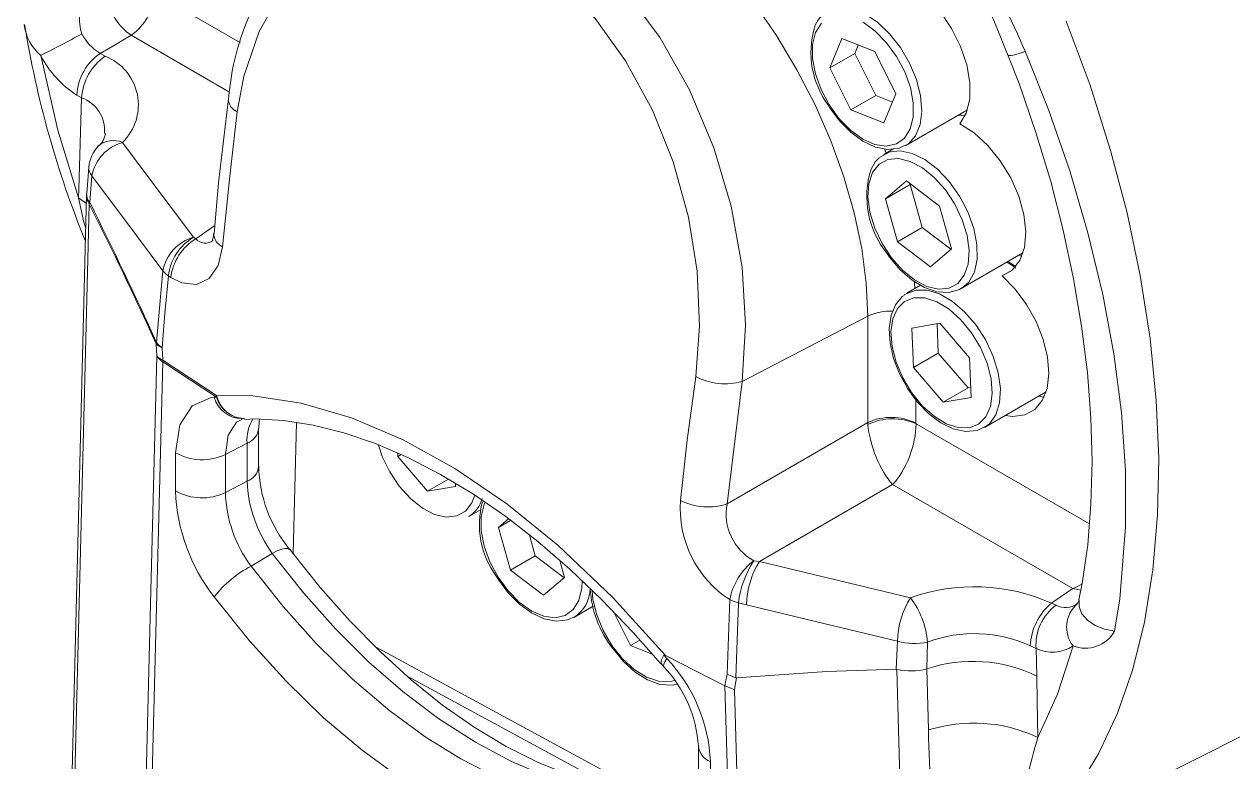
# Model space of a CAD drawing. Header units: millimetres. Extents: x 20 to 768, y 29 to 540.
# Drawn here: x 418.26 to 438.96, y 190.54 to 203.17 of the extents above; entities that cross this region are included whole.
import ezdxf

# ---------------------------------------------------------------- set-up
doc = ezdxf.new("R2010")
doc.units = ezdxf.units.MM

msp = doc.modelspace()

# ---------------------------------------------------------------- linework, layer by layer
at = {"color": 8, "linetype": 'Continuous', "lineweight": 15}
for p, q in [((420.488705, 203.705064), (421.9601, 202.855646)), ((421.775606, 202.008678), (420.086645, 202.983694)), ((432.993505, 201.040409), (433.019848, 200.965279)), ((419.323501, 200.104359), (419.18562, 200.202242)), ((421.196479, 199.49652), (421.519967, 199.724578)), ((420.630612, 197.389862), (420.181882, 179.72503)), ((433.533142, 196.736883), (433.533142, 196.337753)), ((422.921841, 196.353698), (422.861737, 194.114502)), ((433.533317, 196.329534), (436.50317, 194.615075)), ((424.272327, 192.51128), (428.885942, 190.010512)), ((424.846134, 191.992665), (424.845828, 191.981229))]:
    msp.add_line(p, q, dxfattribs=at)
at = {"color": 7, "linetype": 'Continuous', "lineweight": 15}
for p, q in [((432.059324, 202.428306), (432.264284, 202.926084)), ((432.264284, 202.926084), (432.82882, 202.703267)), ((432.483587, 202.673228), (432.542489, 202.816284)), ((432.82882, 202.703267), (433.188392, 201.982654)), ((419.558529, 202.67303), (419.642441, 202.624589)), ((432.483587, 202.673228), (432.059324, 202.428306)), ((432.843158, 201.952615), (432.483587, 202.673228)), ((432.418896, 201.707693), (432.059324, 202.428306)), ((419.240436, 201.911213), (419.156524, 201.959654)), ((432.843158, 201.952615), (432.418896, 201.707693)), ((433.129487, 201.839612), (432.843158, 201.952615)), ((433.188392, 201.982654), (432.983429, 201.484877)), ((432.983429, 201.484877), (432.418896, 201.707693)), ((433.358014, 201.097056), (434.414816, 201.707135)), ((433.145389, 201.037763), (432.982418, 200.943682)), ((419.416084, 200.577032), (419.377816, 200.122616)), ((433.010667, 200.182893), (433.370466, 200.488008)), ((433.43493, 200.427815), (433.010667, 200.182893)), ((433.370466, 200.488008), (433.934956, 200.058721)), ((433.43493, 200.427815), (433.441865, 200.433701)), ((433.639616, 199.693436), (433.43493, 200.427815)), ((433.215353, 199.448514), (433.010667, 200.182893)), ((433.934956, 200.058721), (434.139642, 199.324323)), ((433.639616, 199.693436), (433.215353, 199.448514)), ((434.132704, 199.318451), (433.639616, 199.693436)), ((421.155681, 199.523703), (421.196479, 199.49652)), ((433.77984, 199.01923), (433.215353, 199.448514)), ((434.139642, 199.324323), (433.77984, 199.01923)), ((434.30931, 198.645194), (435.366113, 199.255273)), ((435.34449, 199.195271), (435.303774, 199.219282)), ((420.768571, 198.837308), (420.727528, 198.864654)), ((435.185847, 198.963444), (435.009586, 198.861691)), ((433.613059, 198.70199), (433.377989, 198.566287)), ((430.555588, 197.053346), (432.707401, 198.171842)), ((432.707401, 196.350235), (432.707401, 198.171842)), ((433.461539, 197.969946), (433.940959, 198.05252)), ((433.491305, 197.293659), (433.461539, 197.969946)), ((433.915568, 197.53858), (433.89331, 198.044297)), ((433.940959, 198.05252), (434.450146, 197.458787)), ((420.52987, 197.487822), (420.517711, 197.699727)), ((420.619137, 197.63187), (420.631311, 197.41747)), ((433.915568, 197.53858), (433.491305, 197.293659)), ((434.424753, 196.944849), (433.915568, 197.53858)), ((421.551817, 196.788638), (420.630612, 197.389862)), ((420.631311, 197.41747), (421.552509, 196.816251)), ((434.450146, 197.458787), (434.47991, 196.782482)), ((434.00049, 196.699927), (433.491305, 197.293659)), ((430.555588, 197.053346), (430.296711, 194.958548)), ((434.424753, 196.944849), (434.00049, 196.699927)), ((434.472402, 196.953065), (434.424753, 196.944849)), ((421.511279, 196.787177), (421.551817, 196.788638)), ((434.47991, 196.782482), (434.00049, 196.699927)), ((434.704882, 196.267799), (435.761684, 196.877878)), ((435.627978, 196.800679), (435.725961, 196.785367)), ((430.296711, 194.958548), (432.707401, 196.350235)), ((422.27252, 195.603324), (422.27252, 196.256568)), ((434.718809, 196.276189), (434.704882, 196.267799)), ((422.073998, 195.999163), (421.702398, 195.806008)), ((422.073998, 195.345919), (422.073998, 195.999163)), ((420.850066, 195.181625), (420.850066, 195.834869)), ((421.702398, 195.806008), (421.702398, 195.152764)), ((424.657749, 195.768778), (424.655164, 195.827536)), ((424.715023, 195.801841), (424.657749, 195.768778)), ((425.166936, 195.175046), (424.657749, 195.768778)), ((422.073998, 195.345919), (421.702398, 195.152764)), ((425.525342, 195.381949), (425.166936, 195.175046)), ((425.646356, 195.2576), (425.166936, 195.175046)), ((425.644032, 195.310396), (425.646356, 195.2576)), ((433.131266, 195.29036), (430.850344, 193.97358)), ((436.217041, 193.50898), (433.131266, 195.29036)), ((425.871326, 194.742908), (426.070352, 194.857804)), ((426.382156, 194.557109), (426.554886, 194.703584)), ((426.589354, 194.676722), (426.382156, 194.557109)), ((426.586842, 193.822721), (426.382156, 194.557109)), ((427.011105, 194.067642), (426.911244, 194.425933)), ((422.505849, 194.111552), (422.143197, 193.894001)), ((427.011105, 194.067642), (426.586842, 193.822721)), ((427.504194, 193.692657), (427.011105, 194.067642)), ((427.151332, 193.393434), (426.586842, 193.822721)), ((427.430125, 193.989186), (427.511131, 193.698539)), ((430.752487, 193.98478), (430.850344, 193.97358)), ((430.850344, 193.97358), (433.437397, 193.352515)), ((427.511131, 193.698539), (427.151332, 193.393434)), ((427.6808, 193.0194), (428.002456, 193.205088)), ((430.296572, 192.045266), (430.342223, 193.320396)), ((430.49116, 193.267004), (430.445422, 191.979542)), ((430.628729, 193.227949), (430.49116, 193.267004)), ((435.855212, 193.258398), (435.933477, 193.223208)), ((428.644274, 192.531704), (428.363144, 193.095102)), ((428.803943, 192.623879), (428.644274, 192.531704)), ((433.192231, 192.126234), (433.215814, 192.607544)), ((433.719263, 192.134488), (433.73213, 192.59384)), ((429.012796, 192.386251), (428.644274, 192.531704)), ((429.214216, 192.368108), (429.264716, 192.311213)), ((429.241742, 192.364254), (430.259226, 191.844843)), ((435.589793, 192.483238), (435.490484, 192.527386)), ((435.589793, 192.483238), (435.60375, 192.008109)), ((429.165749, 192.223441), (429.213044, 192.169284)), ((424.814116, 192.01002), (428.321472, 190.108887)), ((433.71948, 192.134555), (433.719263, 192.134488)), ((433.71948, 192.134535), (433.71948, 192.134555)), ((430.26056, 191.844132), (430.259226, 191.844843)), ((429.806088, 190.80711), (429.806088, 190.153867)), ((430.010197, 190.546838), (430.010197, 189.893594))]:
    msp.add_line(p, q, dxfattribs=at)
at = {"color": 8, "linetype": 'Continuous', "lineweight": 15, "flags": 128}
for points in [[(432.707401, 198.171842), (432.681409, 198.740415), (432.603743, 199.332317), (432.475309, 199.940619), (432.297618, 200.558181), (432.072748, 201.177788), (431.803339, 201.792171), (431.492546, 202.394099), (431.144017, 202.976539), (430.761835, 203.532657), (430.350482, 204.055934), (429.914781, 204.540236), (429.459839, 204.97989), (428.990991, 205.369712), (428.513735, 205.705168), (428.033663, 205.982308), (427.556405, 206.197881), (427.087557, 206.349379), (426.632616, 206.43499), (426.196916, 206.453737), (425.785563, 206.405398), (425.403382, 206.290537), (425.073372, 206.122255)], [(423.556743, 205.090834), (423.731766, 205.220189), (424.354492, 205.481376), (425.047176, 205.590576), (425.748584, 205.537837), (426.481709, 205.321047), (427.195759, 204.950636), (427.900159, 204.4176), (428.5505, 203.750211), (429.149002, 202.941661), (429.653409, 202.048005), (430.07033, 201.057467), (430.366721, 200.055307), (430.553057, 199.014409), (430.615168, 198.023183), (430.555588, 197.053346)], [(432.025463, 203.39223), (432.062835, 203.412181), (432.239866, 203.456615), (432.441412, 203.435813), (432.656606, 203.350871), (432.873845, 203.206402), (433.081421, 203.01016), (433.268142, 202.772732), (433.42394, 202.506919), (433.540417, 202.22707), (433.611293, 201.948257), (433.63275, 201.685513), (433.603629, 201.453), (433.525501, 201.263242), (433.402576, 201.126503), (433.351529, 201.093382)], [(436.105765, 203.224753), (436.514385, 202.126789), (436.867047, 201.011839), (437.148288, 199.94088), (437.373373, 198.869784), (437.542039, 197.791007), (437.648517, 196.7281), (437.690406, 195.733672), (437.672165, 194.769162), (437.591011, 193.828844), (437.44579, 192.93454), (437.245749, 192.127251), (436.98596, 191.375993), (436.661376, 190.677422), (436.27569, 190.04907)], [(433.095053, 200.989626), (433.259449, 201.00491), (433.467058, 200.961354), (433.684308, 200.854881), (433.899483, 200.691241), (434.100987, 200.47925), (434.277955, 200.230359), (434.420846, 199.957942), (434.521958, 199.676723), (434.575838, 199.401842), (434.579585, 199.148134), (434.532994, 198.929269), (434.438577, 198.757052), (434.31786, 198.650245)], [(419.370712, 200.092434), (419.347001, 199.148454), (419.250312, 195.295158), (418.954712, 183.476451), (418.820513, 177.575007), (418.800716, 175.276971)], [(419.310222, 199.673276), (419.280043, 199.783809), (419.18562, 200.202242)], [(433.505989, 198.767306), (433.508221, 198.741215), (433.515603, 198.645727)], [(433.530586, 198.620836), (433.725869, 198.619652), (433.938165, 198.553631), (434.156028, 198.426323), (434.367713, 198.244626), (434.56181, 198.0183), (434.727852, 197.759559), (434.856888, 197.482349), (434.941964, 197.201627), (434.978493, 196.932519), (434.964504, 196.689537), (434.900751, 196.485757), (434.790674, 196.332198), (434.718809, 196.276189)], [(421.984419, 196.401605), (421.890775, 196.36001), (421.750732, 196.134971), (421.702398, 195.806008)], [(424.32574, 195.965077), (424.390972, 195.770936), (424.518591, 195.505904), (424.682161, 195.260942), (424.872174, 195.0503), (425.077587, 194.886201), (425.286464, 194.778195), (425.486664, 194.73256), (425.666553, 194.751944), (425.815675, 194.835218), (425.925366, 194.977553), (425.974836, 195.106772)], [(426.152247, 194.989268), (426.13425, 194.948554), (426.084962, 194.742284), (426.08575, 194.500291), (426.136571, 194.236667), (426.234469, 193.966706), (426.373758, 193.706121), (426.546339, 193.470032), (426.742187, 193.272179), (426.949914, 193.124052), (427.157454, 193.034252), (427.352741, 193.00802), (427.524426, 193.046858), (427.662535, 193.148521), (427.759037, 193.307094), (427.808325, 193.513374), (427.814175, 193.641366)], [(422.505849, 194.111552), (422.591724, 194.153013), (422.666852, 194.181149), (422.728248, 194.194858), (422.773478, 194.193573), (422.799495, 194.178923)], [(427.983165, 193.469648), (427.998416, 193.324452), (428.063798, 193.057288), (428.174828, 192.788498), (428.325054, 192.533718), (428.505742, 192.307745), (428.706392, 192.123725), (428.915344, 191.992334), (429.120456, 191.921223), (429.309803, 191.914521), (429.393199, 191.934933)], [(436.355325, 193.480145), (436.219304, 193.508272), (436.217041, 193.50898)], [(436.326309, 193.314008), (436.325594, 193.197948), (436.374668, 193.07915), (436.469758, 192.969619), (436.602735, 192.878717), (436.762227, 192.814229), (436.934597, 192.781664)], [(429.215682, 192.171686), (429.209982, 192.181692), (429.211588, 192.21212), (429.230059, 192.255845), (429.264716, 192.311213)]]:
    msp.add_lwpolyline(points, dxfattribs=at)
at = {"color": 7, "linetype": 'Continuous', "lineweight": 15, "flags": 128}
for points in [[(429.759992, 197.137937), (429.826784, 198.003948), (429.783803, 198.941144), (429.634007, 199.870258), (429.37113, 200.818599), (429.016442, 201.701624), (428.555201, 202.548095), (428.036251, 203.26812), (427.432759, 203.89948), (426.814001, 204.373319), (426.145529, 204.721415), (425.4946, 204.912056), (424.833771, 204.958153), (424.213184, 204.856379), (423.622397, 204.605657), (423.097431, 204.217552), (422.64019, 203.688296), (422.28052, 203.045528), (422.021363, 202.283626), (421.907221, 201.671246)], [(434.283559, 201.464896), (434.395005, 201.651636), (434.453745, 201.8916), (434.456658, 202.172027), (434.403591, 202.478074), (434.297357, 202.793476), (434.143597, 203.101506), (433.950468, 203.385814), (433.728217, 203.631313), (433.488639, 203.824985), (433.244449, 203.95655), (433.008599, 204.019017)], [(431.813945, 203.032322), (431.763019, 202.827464), (431.762123, 202.586443), (431.811307, 202.323307), (431.907713, 202.053292), (432.04574, 201.792151), (432.217366, 201.555008), (432.412614, 201.355681), (432.620138, 201.205744), (432.82788, 201.113909), (433.023764, 201.085493), (433.196408, 201.122181), (433.335775, 201.221823), (433.433771, 201.378638), (433.484695, 201.583497), (433.485592, 201.824517), (433.436407, 202.087674), (433.34, 202.357669), (433.201973, 202.61881), (433.030349, 202.855952), (432.8351, 203.05528), (432.627575, 203.205218)], [(431.911938, 203.189138), (431.813945, 203.032322)], [(420.086645, 202.983694), (419.812076, 202.822193), (419.558529, 202.67303)], [(435.401955, 202.709706), (435.808842, 201.692937), (436.167386, 200.659677), (436.478381, 199.601656), (436.732765, 198.541701), (436.921298, 197.525605), (437.051258, 196.523056), (437.12064, 195.526781), (437.124574, 194.560373), (437.024465, 193.331751), (436.934597, 192.781664)], [(418.53918, 202.637818), (418.830681, 201.356887), (419.18562, 200.202242)], [(435.112136, 202.632273), (435.298963, 202.154904), (435.587348, 201.321118), (435.840305, 200.481988), (436.056046, 199.644199), (436.233183, 198.814736), (436.370892, 198.000037), (436.468868, 197.206201), (436.527984, 196.434308), (436.548697, 195.682146), (436.530736, 194.955236), (436.474265, 194.258412), (436.379854, 193.596425), (436.320539, 193.315227)], [(419.18562, 200.202242), (419.189564, 200.347869), (419.240436, 201.911213)], [(421.755254, 201.893996), (421.586669, 200.456044), (421.507626, 199.589254)], [(421.907221, 201.671246), (421.781825, 200.622998), (421.655174, 199.359565)], [(432.029402, 201.788423), (432.052014, 201.74782), (432.222664, 201.518355), (432.41572, 201.322773), (432.623247, 201.170383), (432.837262, 201.069343), (433.048949, 201.027064), (433.245071, 201.048822), (433.346246, 201.099457)], [(434.259531, 201.617497), (434.32011, 201.617217), (434.377605, 201.611417)], [(435.009586, 198.861691), (435.182768, 198.960735), (435.311921, 199.12567), (435.390187, 199.347762), (435.413414, 199.615216), (435.380373, 199.913848), (435.292813, 200.227796), (435.155383, 200.540396), (434.975374, 200.835098), (434.762338, 201.096225), (434.52758, 201.309931), (434.283559, 201.464896)], [(419.939185, 201.14794), (420.393312, 200.541579), (421.155681, 199.523703)], [(432.901026, 200.773494), (432.789906, 200.633015), (432.72442, 200.44143), (432.708375, 200.209875), (432.742706, 199.951809), (432.825412, 199.682208), (432.951695, 199.416769), (433.114209, 199.170908), (433.303512, 198.958914), (433.5086, 198.793095), (433.717558, 198.683095), (433.918238, 198.635324), (434.098981, 198.652541), (434.24928, 198.733744), (434.360403, 198.874201), (434.425888, 199.065787), (434.441932, 199.297342), (434.407603, 199.555427), (434.324894, 199.82501), (434.198614, 200.090447), (434.0361, 200.336328), (433.846797, 200.548322), (433.641706, 200.714142), (433.432751, 200.824121), (433.232068, 200.871913), (433.051326, 200.854696), (432.901026, 200.773494)], [(432.907064, 200.890581), (432.833652, 200.81469), (432.762835, 200.690531)], [(432.916795, 200.897425), (433.072673, 200.983214), (433.095053, 200.989626)], [(419.366068, 200.726395), (419.338113, 200.422942), (419.326973, 200.272036)], [(420.63251, 198.952112), (420.180856, 199.555411), (419.416084, 200.577032)], [(419.324371, 200.237634), (418.950627, 185.330228), (418.825443, 180.266935), (418.751059, 176.366489), (418.740827, 175.238896)], [(421.655174, 199.359565), (421.580227, 199.041421), (421.424382, 198.817516), (421.207532, 198.715762), (420.954569, 198.743125), (420.768571, 198.837308)], [(433.041529, 199.245143), (433.081796, 199.182407), (433.264163, 198.967921), (433.465151, 198.791963), (433.676785, 198.663235), (433.890984, 198.589436), (434.097183, 198.57756), (434.279959, 198.629501), (434.316368, 198.656355)], [(435.243398, 198.996657), (435.174935, 199.045466), (435.091642, 199.096821)], [(435.110756, 199.107844), (435.21669, 199.03863), (435.23154, 199.027818)], [(420.524042, 197.720468), (420.572436, 198.311273), (420.63251, 198.952112)], [(420.727528, 198.864654), (420.66749, 198.22322), (420.619137, 197.63187)], [(435.062293, 196.474116), (435.193652, 196.456551), (435.396071, 196.481365), (435.566245, 196.573093), (435.695697, 196.727187), (435.77798, 196.93598), (435.808998, 197.189027), (435.787206, 197.473787), (435.71369, 197.776026), (435.592111, 198.080722), (435.42852, 198.372701), (435.231068, 198.637427), (435.009586, 198.861691)], [(433.33266, 198.536271), (433.362842, 198.557141), (433.530586, 198.620836)], [(433.329447, 198.527632), (433.295752, 198.507262), (433.180074, 198.36527), (433.105883, 198.182647), (433.074616, 197.962414), (433.08922, 197.71368), (433.149317, 197.450321), (433.251365, 197.185727), (433.358958, 196.989192)], [(433.498373, 198.489304), (433.337933, 198.42696), (433.214268, 198.303575), (433.134564, 198.126271), (433.103455, 197.905379), (433.12275, 197.653754), (433.191327, 197.385982), (433.305197, 197.117645), (433.457748, 196.864336), (433.640109, 196.640774), (433.841685, 196.459969), (434.05076, 196.3324), (434.255185, 196.265491), (434.443078, 196.263142), (434.603518, 196.325466), (434.727184, 196.448871), (434.806885, 196.626176), (434.837994, 196.847049), (434.818699, 197.098693), (434.750124, 197.366464), (434.636252, 197.634803), (434.483703, 197.88811), (434.30134, 198.111673), (434.099765, 198.292479), (433.890689, 198.420048), (433.686266, 198.486955), (433.498373, 198.489304)], [(420.082404, 179.772316), (420.422391, 193.245793), (420.52987, 197.487822)], [(429.498052, 195.01761), (429.614912, 196.049859), (429.759992, 197.137937)], [(433.358958, 196.989192), (433.390193, 196.932123), (433.559364, 196.701085), (433.751379, 196.503343), (433.958311, 196.348344), (434.172175, 196.24422), (434.384296, 196.198481), (434.581718, 196.216688), (434.718318, 196.281651)], [(420.850066, 195.834869), (420.922797, 196.311921), (421.133207, 196.639991), (421.459099, 196.783097), (421.511279, 196.787177)], [(421.552509, 196.816251), (422.171852, 196.809191), (422.998388, 196.684716), (423.862449, 196.432705), (424.746439, 196.057418), (425.63363, 195.565049), (426.522929, 194.959378), (427.397771, 194.252156), (428.339797, 193.358421), (429.241742, 192.364254)], [(421.977785, 196.418343), (421.980438, 196.418597), (421.988322, 196.418105)], [(421.985955, 196.418562), (422.019584, 196.420785), (422.019881, 196.420782)], [(422.031101, 196.406135), (422.213812, 196.416221), (422.696608, 196.389126), (423.203696, 196.309356), (423.731317, 196.176543), (424.274957, 195.990751), (424.829574, 195.752665), (425.389876, 195.463628), (425.9506, 195.125566), (426.507067, 194.740846), (427.055932, 194.313214), (427.603289, 193.839226), (428.148206, 193.319505), (428.686337, 192.757681), (429.160655, 192.218018)], [(422.275513, 196.252909), (422.278572, 196.376808), (422.285324, 196.412208)], [(429.780166, 189.912178), (429.175828, 189.888835), (428.54767, 189.940832), (427.889934, 190.072737), (427.217955, 190.285637), (426.602717, 190.54839), (425.985192, 190.877413), (425.360755, 191.278123), (424.742998, 191.744665), (424.161989, 192.251062), (423.589401, 192.819562), (423.039312, 193.437128), (422.505849, 194.111552)], [(429.786142, 189.975987), (429.284382, 189.971455), (428.742595, 190.024554), (428.189655, 190.135291), (427.630506, 190.302936), (427.070073, 190.526316), (426.513121, 190.803791), (425.963905, 191.133262), (425.42467, 191.51161), (424.889178, 191.941869), (424.358532, 192.423644), (423.836811, 192.954017), (423.32836, 193.529232), (422.837612, 194.144753), (422.808516, 194.185139)], [(422.143197, 193.894001), (422.689635, 193.204279), (423.263936, 192.562687), (423.882258, 191.956611), (424.521794, 191.412798), (425.1239, 190.972416), (425.735819, 190.591774), (426.37155, 190.265423), (427.00846, 190.007556), (427.623699, 189.824504), (428.230877, 189.708734), (428.842428, 189.660613), (429.43564, 189.684163)], [(426.349461, 193.71595), (426.376557, 193.667451), (426.547502, 193.438307), (426.740765, 193.243151), (426.94841, 193.091308), (427.162448, 192.990868), (427.374044, 192.949289), (427.569901, 192.971775), (427.666906, 193.020814)], [(435.855212, 193.258398), (435.896375, 193.286908), (436.217041, 193.50898)], [(429.264716, 188.892629), (428.653304, 188.870399), (428.023363, 188.919714), (427.361004, 189.045343), (426.689316, 189.246036), (426.031848, 189.512422), (425.375169, 189.846983), (424.705188, 190.260272), (424.045705, 190.740335), (423.386154, 191.297599), (422.7471, 191.91665), (422.113736, 192.615366), (421.511279, 193.368594)], [(433.215814, 192.607544), (432.119628, 192.870399), (430.628729, 193.227949)], [(428.330409, 192.495932), (428.342967, 192.475939), (428.523591, 192.258906), (428.723441, 192.079687), (428.934544, 191.947063), (429.14885, 191.86882), (429.356147, 191.852056), (429.437368, 191.872783)], [(429.168623, 192.225645), (429.167835, 192.225755), (429.165393, 192.27764), (429.214216, 192.368108)], [(429.241742, 192.364254), (429.231321, 192.368946), (429.221185, 192.371176), (429.216919, 192.370368), (429.214216, 192.368108)], [(435.622657, 190.958099), (435.956673, 191.698651), (436.223886, 192.526864)], [(430.259226, 191.844843), (430.275718, 191.936051), (430.296572, 192.045266)], [(430.296572, 192.045266), (430.300519, 192.043009), (430.445422, 191.979542)], [(430.46035, 191.97798), (430.43646, 191.853995), (430.422412, 191.77698)], [(430.445445, 191.980478), (430.452884, 191.978619), (430.460321, 191.976742)], [(433.192221, 192.126277), (432.006704, 192.090104), (430.46035, 191.97798)], [(433.203739, 192.124396), (433.197976, 192.125662), (433.192212, 192.126907)], [(433.801805, 170.825525), (433.601616, 177.933554), (433.504105, 181.413301), (433.203723, 192.125029)], [(433.745853, 191.087166), (433.729698, 191.713745), (433.71948, 192.134535)], [(435.60375, 192.008109), (435.610093, 191.578192), (435.622657, 190.958099)], [(430.881003, 170.132659), (430.77308, 173.861892), (430.347418, 188.78038), (430.26056, 191.844132)], [(430.26056, 191.844132), (430.417616, 191.778396), (430.422412, 191.77698)], [(430.422412, 191.77698), (430.844534, 176.887554), (430.931902, 173.810182), (431.039351, 170.081172)], [(435.506761, 189.180344), (437.882969, 190.36751), (439.591151, 191.221123)]]:
    msp.add_lwpolyline(points, dxfattribs=at)
at = {"color": 7, "linetype": 'Continuous', "lineweight": 15}
for centre, radius, start, end in [((419.031483, 195.664442), 17.822123, 23.285311, 34.3504426), ((417.690794, 195.894909), 18.676078, 21.1411528, 31.2806619), ((426.112356, 201.563723), 4.367332, 125.9112015, 175.6966935), ((420.680774, 203.826825), 1.031435, 192.0329902, 234.8288297), ((419.561013, 203.749389), 0.928751, 304.4687395, 357.264536), ((419.901986, 203.253695), 0.70003, 173.1746527, 200.448505), ((432.237349, 202.977576), 0.464789, 117.1848333, 163.2898029), ((435.063804, 205.877459), 17.016921, 189.1556224, 202.1683225), ((409.99314, 219.765956), 19.141785, 296.5167809, 298.9069751), ((419.954533, 203.354476), 0.788155, 205.9873051, 239.8381003), ((433.257938, 202.691402), 1.524688, 164.0174086, 216.3160268), ((420.091746, 203.431074), 1.743479, 207.0639754, 237.5603034), ((420.086217, 201.905707), 0.931257, 124.5163052, 176.6790355), ((420.170129, 201.857266), 0.931257, 124.5163052, 176.6790355), ((419.317308, 201.79111), 0.89465, 314.0357171, 68.6896878), ((419.347702, 201.330917), 0.300836, 306.0056587, 354.5102482), ((419.96139, 200.671507), 0.6, 135.9924491, 175.0242092), ((420.137537, 200.441095), 0.734148, 105.6749435, 169.3293535), ((434.23308, 200.224455), 1.542351, 162.4111115, 219.416113), ((419.923614, 200.222218), 0.6, 175.3681449, 178.5616667), ((419.676002, 200.036507), 0.31037, 163.892429, 169.6188479), ((358.657514, 169.516896), 67.977613, 24.49349175, 26.73010463), ((358.608659, 169.651016), 67.980944, 24.38724981, 26.63065209), ((421.3539, 198.817053), 0.733924, 105.6690872, 169.3958215), ((421.612748, 198.758168), 0.891601, 120.839554, 173.1407141), ((421.654275, 198.730867), 0.892077, 120.875855, 173.1472511), ((421.158171, 199.587049), 0.341707, 335.232996, 0.5614026), ((420.969369, 199.222741), 0.432104, 218.7780891, 235.9662419), ((420.780001, 197.630995), 0.271146, 160.7325722, 165.3162272), ((420.756774, 197.947325), 0.344174, 226.0048098, 246.4278794), ((420.857567, 197.983116), 0.424527, 218.2201767, 235.8309107), ((420.775303, 197.733401), 0.347198, 225.0169854, 245.4979305), ((420.857812, 197.724294), 0.404308, 215.7944769, 235.8092517), ((421.184454, 197.389639), 0.553842, 177.1196789, 179.9769585), ((430.266724, 198.120192), 1.105261, 242.7113973, 285.1503561), ((422.105862, 196.788584), 0.554044, 177.1376958, 179.9944125), ((421.998459, 197.019923), 0.6, 272.0181898, 272.8740623), ((433.107697, 195.512107), 0.928814, 62.7385278, 115.5294619), ((433.133531, 195.444466), 0.971172, 65.6912844, 115.9063913), ((421.303722, 196.632279), 0.917424, 240.363953, 295.7572815), ((424.583447, 195.652837), 2.310536, 181.2563514, 219.5896933), ((424.329104, 195.442156), 2.257159, 182.4436013, 216.1218178), ((423.940165, 195.281496), 3.091712, 181.8511307, 218.2226792), ((421.303722, 195.979036), 0.917424, 240.363953, 295.7572815), ((423.90947, 195.219085), 2.208068, 181.7211678, 216.877756), ((425.588856, 195.196692), 0.534517, 301.9012889, 343.9945822), ((427.518537, 194.599878), 1.465629, 164.2932965, 217.0925852), ((431.354223, 194.882298), 1.861096, 175.8306136, 237.0596911), ((429.968721, 195.952774), 1.04693, 243.2837966, 288.2574459), ((431.19828, 194.786983), 0.917748, 169.2256233, 240.9386181), ((423.033945, 192.179968), 1.931669, 117.4599643, 142.0236332), ((431.427555, 193.109055), 1.105717, 127.6274903, 168.9809767), ((432.225957, 193.04186), 1.749346, 147.3835446, 172.6054301), ((432.109099, 193.193707), 1.480766, 148.2193471, 178.6749562), ((429.735254, 193.594624), 1.783455, 182.8913371, 218.0280031), ((434.52863, 190.282443), 3.258241, 65.9742631, 109.5673415), ((430.70115, 194.087185), 0.846636, 244.9161347, 255.6390985), ((434.696279, 192.572637), 1.480876, 148.2217334, 178.6492855), ((432.263866, 192.460031), 1.474349, 5.2072499, 37.2534309), ((436.496062, 192.482161), 1.006595, 129.542573, 177.4249034), ((436.429194, 192.543171), 0.841538, 126.0903555, 184.083966), ((436.094664, 193.538865), 0.35443, 242.949364, 304.375338), ((436.636313, 192.849453), 0.523603, 130.7135235, 218.0315107), ((436.185304, 193.345121), 0.144431, 307.8913758, 344.4772886), ((436.434035, 193.059288), 0.572397, 248.4607092, 330.9861951), ((433.503131, 193.699294), 1.128924, 255.2557356, 281.703494), ((434.53097, 190.434921), 2.301973, 65.3658576, 110.3053964), ((435.86876, 193.058518), 0.639351, 244.130084, 303.7415074), ((427.646279, 190.679163), 2.162763, 3.4087226, 43.5759233), ((427.291642, 190.437876), 2.720737, 2.2952389, 43.514663), ((434.507335, 189.772274), 2.490198, 63.8774662, 108.4442844), ((433.442502, 193.16479), 1.066827, 257.0663899, 285.0359113), ((434.520199, 188.63704), 2.569577, 64.5931858, 107.5387793), ((449.689696, 191.317223), 15.945502, 180.8266726, 188.7691085), ((444.233282, 188.2418), 9.028906, 162.4916533, 171.6288192)]:
    msp.add_arc(centre, radius, start, end, dxfattribs=at)
at = {"color": 8, "linetype": 'Continuous', "lineweight": 15}
for centre, radius, start, end in [((419.074236, 203.264716), 0.824188, 186.6966642, 229.5193299), ((435.063664, 203.410426), 0.778107, 273.9139813, 295.77011), ((419.043337, 201.356313), 0.588865, 354.8516421, 70.4451047), ((422.007017, 201.905117), 0.254274, 182.9900669, 246.8912728), ((419.781095, 200.798134), 0.383871, 65.6800961, 130.883571), ((419.567525, 200.713868), 0.204104, 177.281701, 222.0994827), ((419.563422, 200.234853), 0.239625, 179.3328671, 216.4655544), ((419.534085, 200.260931), 0.208689, 176.9340773, 221.512219), ((421.359916, 199.645954), 0.221454, 222.4374195, 306.425791), ((421.762336, 199.596728), 0.26025, 181.5148995, 245.6842067), ((433.101744, 197.345422), 0.915683, 87.8101861, 115.5090722), ((421.987173, 196.910725), 0.49167, 194.5533438, 270.096355), ((422.037757, 196.92456), 0.504591, 195.6268463, 267.9365191), ((422.034559, 196.912128), 0.491492, 191.2489981, 269.2856173), ((422.740799, 196.055884), 0.669209, 147.6359164, 184.8621114), ((421.969823, 196.285209), 0.304426, 290.0111246, 353.8180049), ((421.970535, 195.631121), 0.303388, 289.9392905, 354.4786313), ((435.956384, 194.213017), 0.75074, 290.3161559, 304.2622323), ((427.36428, 193.512696), 0.585642, 301.7579022, 359.7689675), ((430.118654, 190.84197), 0.314429, 186.2446705, 249.8222847)]:
    msp.add_arc(centre, radius, start, end, dxfattribs=at)
at = {"color": 7, "linetype": 'Continuous', "lineweight": 15}
for centre, major_axis, ratio, start_param, end_param in [((433.250493, 196.011521), (-0.399971, 0.692837), 0.531331873, 0.78684603, 0.836466852), ((433.10166, 195.9256), (-0.284149, 0.758018), 0.363177214, 0.896834218, 2.415270667), ((433.10166, 195.9256), (0.275169, 0.762079), 0.43650698, 3.901329401, 5.41976585), ((433.674757, 196.256444), (-0.099992, 0.17321), 0.578965195, 0.786849403, 0.836470225)]:
    msp.add_ellipse(centre, major_axis=major_axis, ratio=ratio, start_param=start_param, end_param=end_param, dxfattribs=at)

doc.saveas('drawing.dxf')
